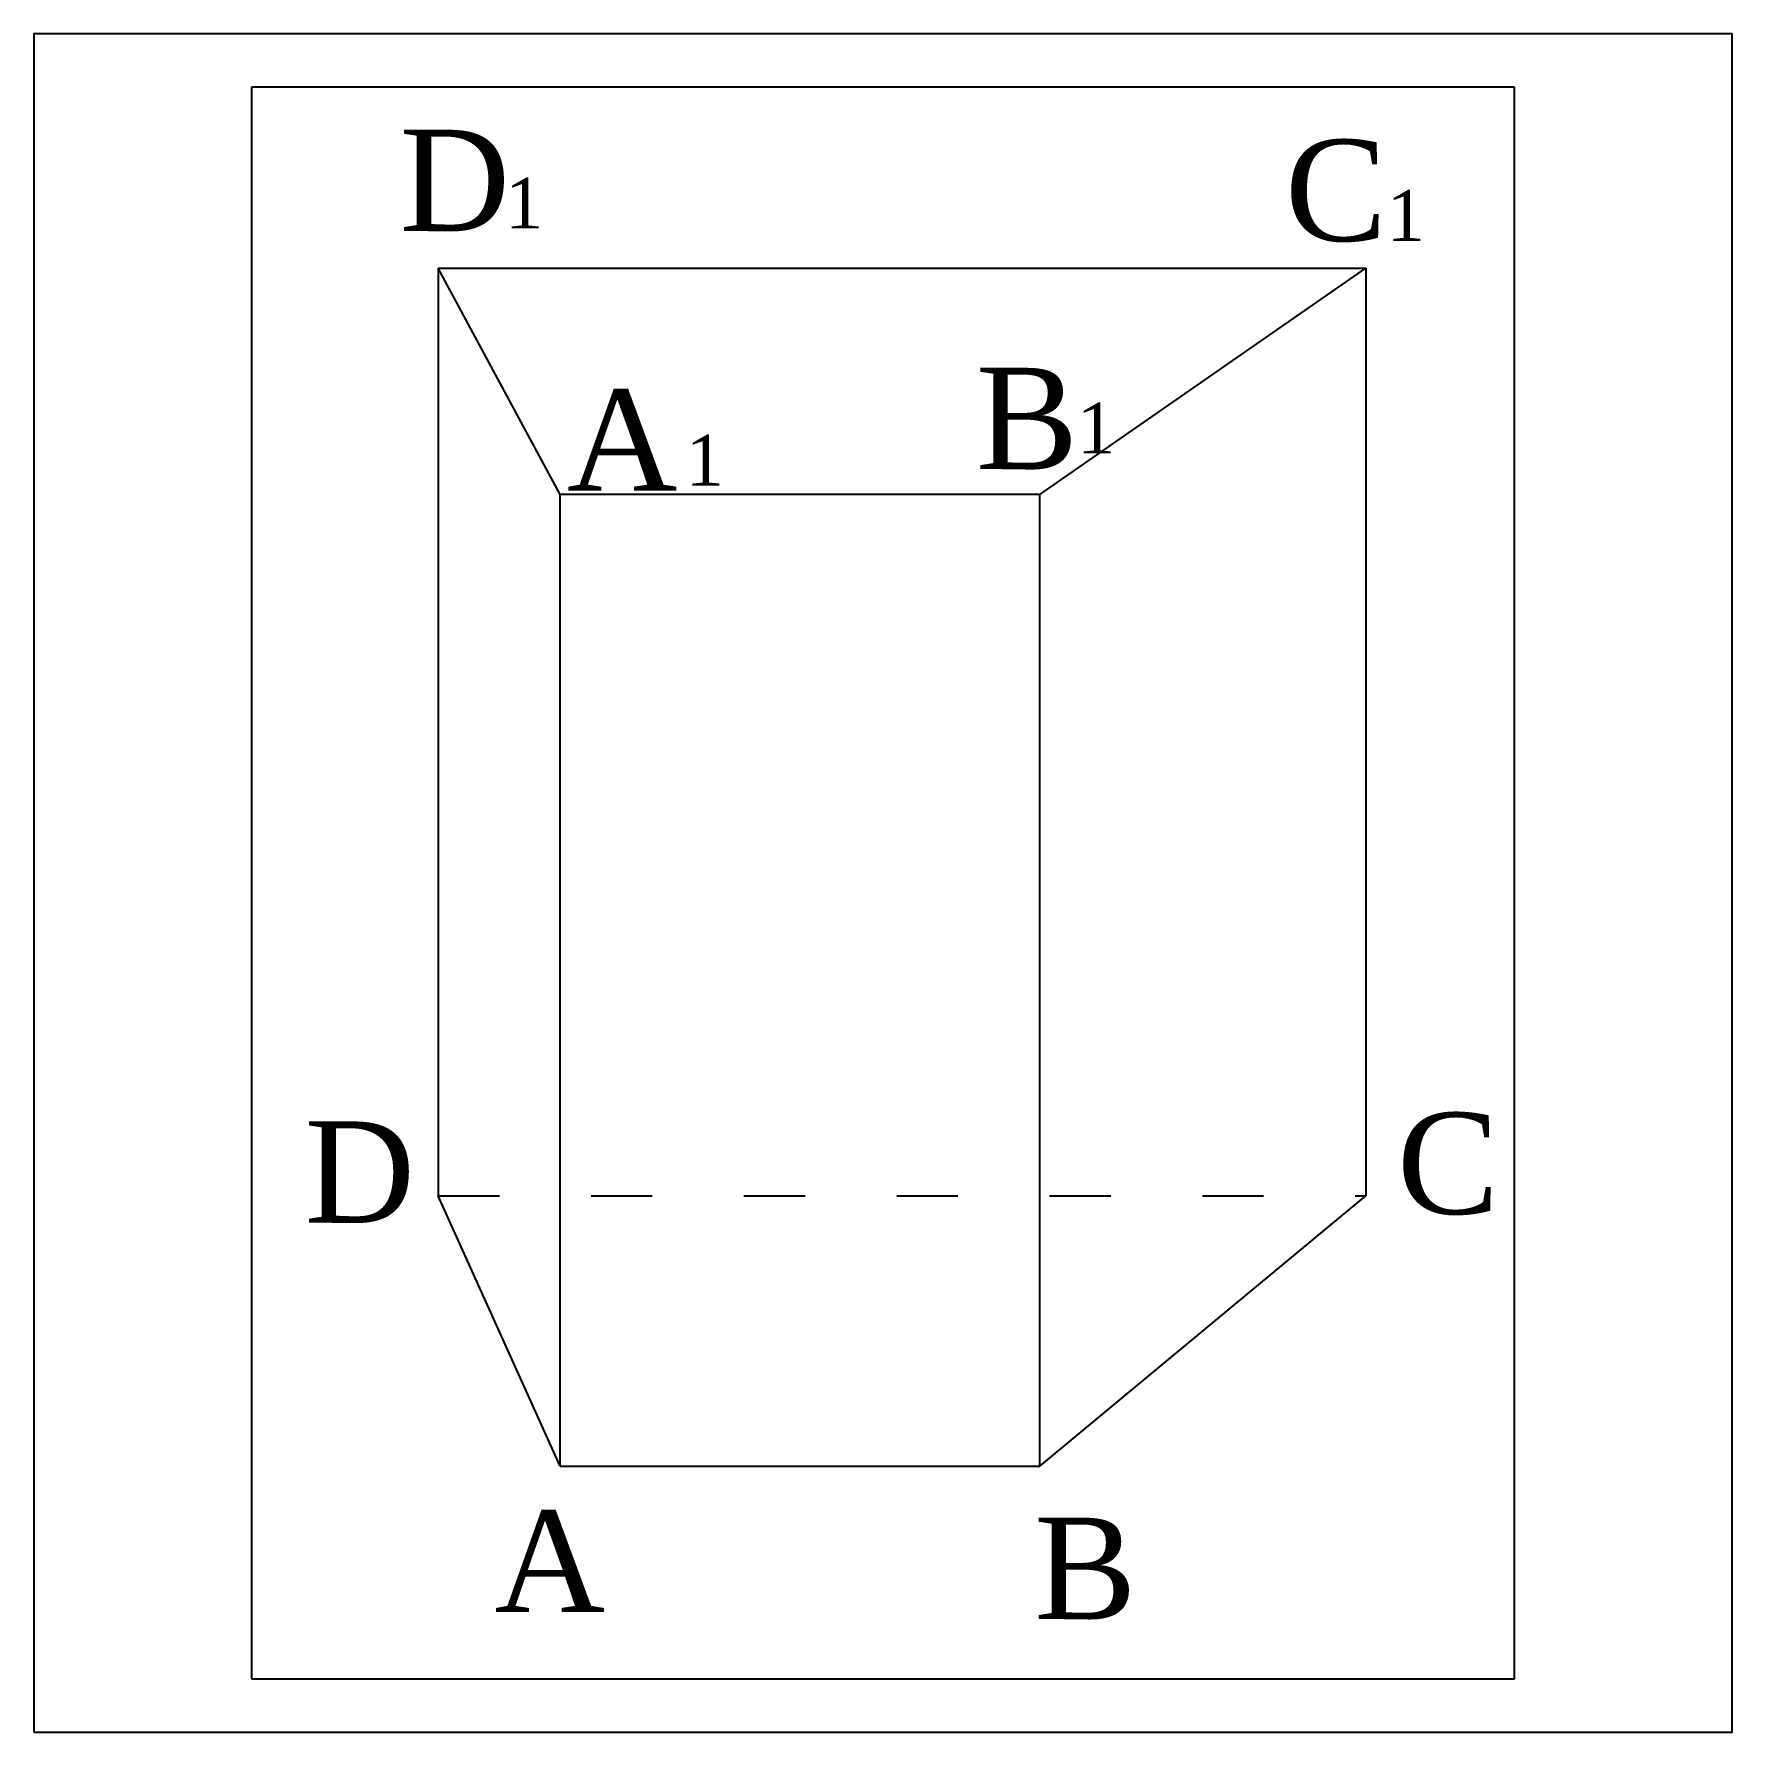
# Model space of a CAD drawing. Header units: millimetres. Extents: x 0 to 1000, y 0 to 1000.
import ezdxf

# ---------------------------------------------------------------- set-up
doc = ezdxf.new("R2010")
doc.units = ezdxf.units.MM
doc.linetypes.add('ACAD_ISO03W100', pattern=[30, 12, -18])
doc.layers.get('0').update_dxf_attribs({"color": 2})
doc.layers.add('1', color=1, linetype='Continuous')
doc.layers.add('3', color=7, linetype='Continuous')

msp = doc.modelspace()

# ---------------------------------------------------------------- linework, layer by layer
at = {"color": 2}
msp.add_lwpolyline([(0, 0), (1000, 0), (1000, 1000), (0, 1000)], close=True, dxfattribs=at)
at = {"layer": '1', "color": 1}
for p, q in [((871.8, 968.6), (128.2, 968.6)), ((128.2, 968.6), (128.2, 31.4)), ((871.8, 31.4), (871.8, 968.6)), ((128.2, 31.4), (871.8, 31.4))]:
    msp.add_line(p, q, dxfattribs=at)
at = {"layer": '3'}
for p, q in [((238.1, 862.1), (784.4, 862.1)), ((309.9, 728.8), (238.1, 862.1)), ((238.1, 862.1), (238.1, 315.8)), ((592.3, 728.8), (784.4, 862.1)), ((784.4, 862.1), (784.4, 315.8)), ((309.9, 156.6), (309.9, 728.8)), ((592.3, 728.8), (309.9, 728.8)), ((592.3, 156.6), (592.3, 728.8)), ((309.9, 156.6), (238.1, 315.8)), ((592.3, 156.6), (784.4, 315.8)), ((309.9, 156.6), (592.3, 156.6))]:
    msp.add_line(p, q, dxfattribs=at)
at = {"layer": '3', "linetype": 'ACAD_ISO03W100', "ltscale": 3}
msp.add_line((238.1, 315.8), (784.4, 315.8), dxfattribs=at)

# ---------------------------------------------------------------- texts
at = {"layer": '3', "attachment_point": 1}
for s, insert, char_height, width in [('{\\f@Batang|b0|i0|c0|p18;D}', (215.3, 943.6), 59.677, 269.99), ('{\\f@Batang|b0|i0|c0|p18;C}', (736.7, 937.8), 59.677, 155.372), ('{\\f@Batang|b0|i0|c0|p18;1}', (277.4, 915.3), 29.838, 134.995), ('{\\f@Batang|b0|i0|c0|p18;1}', (796.6, 908), 29.838, 134.995), ('{\\f@Batang|b0|i0|c0|p18;B}', (554.8, 803.4), 59.677, 269.99), ('{\\f@Batang|b0|i0|c0|p18;A}', (313.8, 790.7), 59.677, 269.99), ('{\\f@Batang|b0|i0|c0|p18;1}', (614.2, 782.8), 29.838, 134.995), ('{\\f@Batang|b0|i0|c0|p18;1}', (383.8, 763.9), 29.838, 134.995), ('{\\f@Batang|b0|i0|c0|p18;C}', (802.7, 364.8), 59.677, 142.207), ('{\\f@Batang|b0|i0|c0|p18;D}', (159.3, 359.6), 59.677, 269.99), ('{\\f@Batang|b0|i0|c0|p18;A}', (271.2, 130.4), 59.677, 269.99), ('{\\f@Batang|b0|i0|c0|p18;B}', (589.1, 126.2), 59.677, 269.99)]:
    msp.add_mtext(s, dxfattribs=dict(at, insert=insert, char_height=char_height, width=width))

doc.saveas('drawing.dxf')
